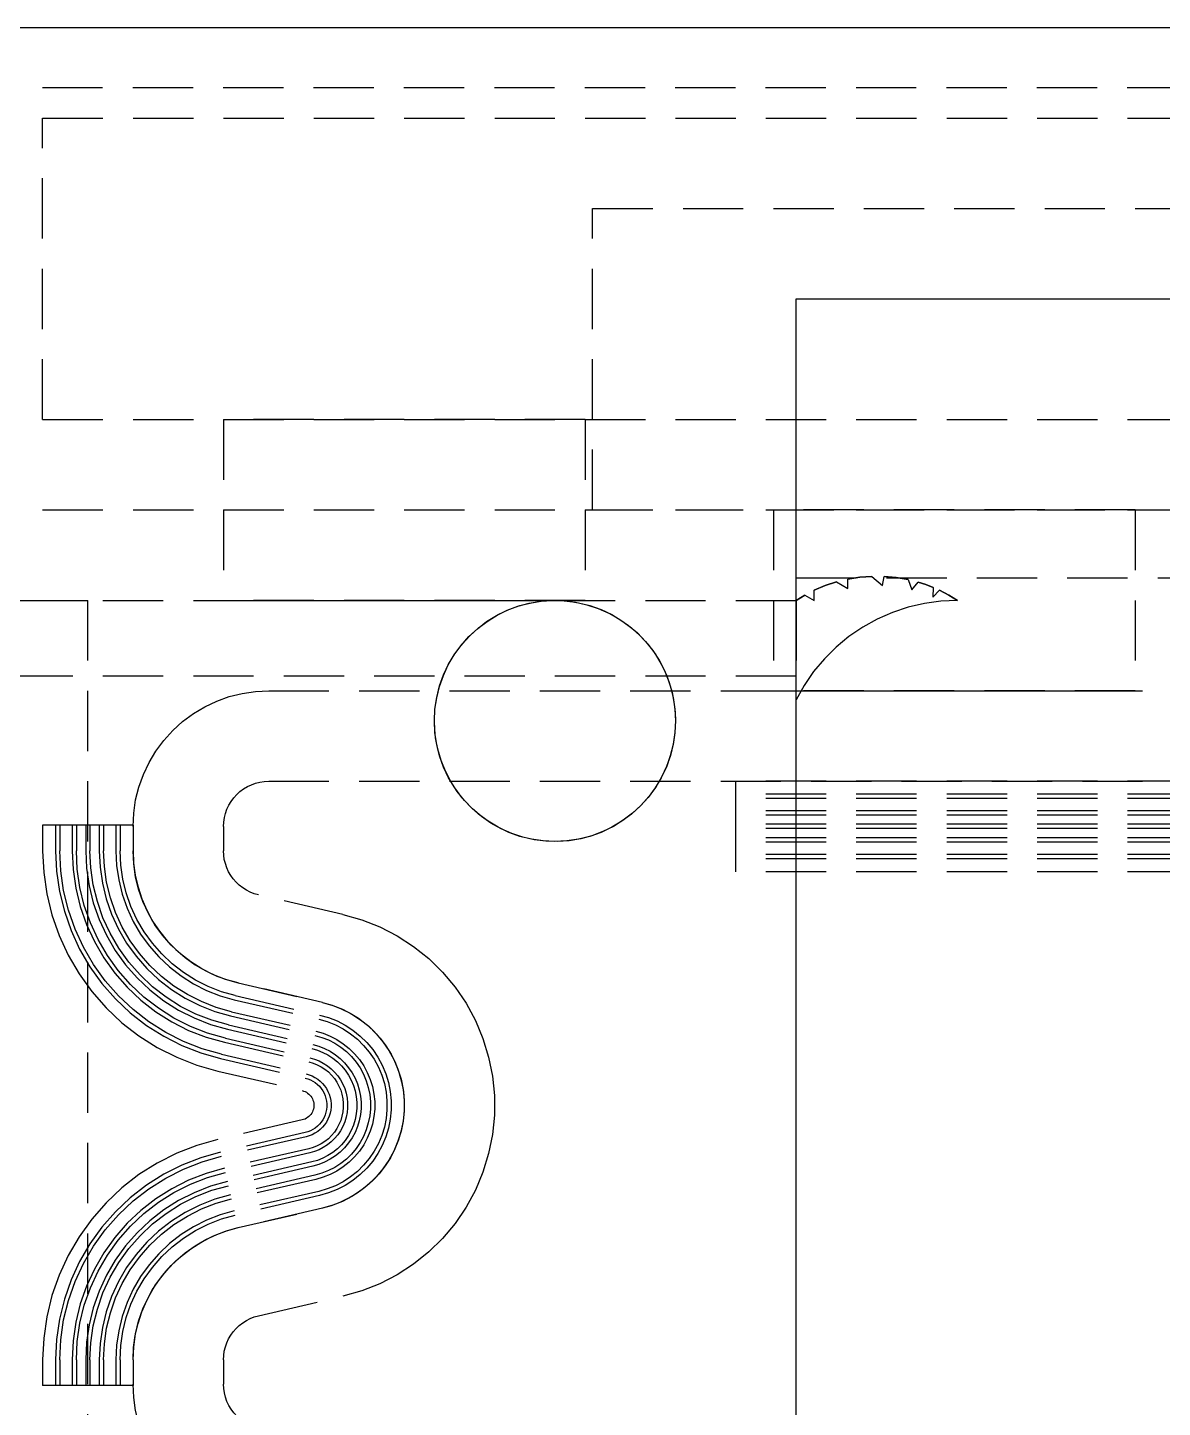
# Model space of a CAD drawing. Header units: metres. Extents: x -200 to 4040, y -1684 to 360.
# Drawn here: x 3586.5 to 3624.16, y -672.27 to -626.5 of the extents above; entities that cross this region are included whole.
import ezdxf

# ---------------------------------------------------------------- set-up
doc = ezdxf.new("R2010")
doc.units = ezdxf.units.M
doc.linetypes.add('DASHED2', pattern=[3, 2, -1])
doc.layers.add('GIZLI', color=8, linetype='DASHED2')
doc.layers.add('GORUNEN', color=7, linetype='Continuous')

msp = doc.modelspace()

# ---------------------------------------------------------------- linework, layer by layer
at = {"layer": 'GIZLI'}
for points in [[(3539.5, -626.5), (3740.5, -626.5)], [(3714.99, -628.5), (3565.01, -628.5)], [(3714.99, -628.5), (3565.01, -628.5)], [(3587, -639.5), (3587, -629.5)], [(3587, -629.5), (3693, -629.5)], [(3587, -639.5), (3587, -629.5)], [(3587, -629.5), (3693, -629.5)], [(3587, -639.5), (3587, -629.5)], [(3587, -629.5), (3693, -629.5)], [(3587, -639.5), (3587, -629.5)], [(3587, -629.5), (3693, -629.5)], [(3587, -639.5), (3587, -629.5)], [(3587, -629.5), (3693, -629.5)], [(3587, -639.5), (3587, -629.5)], [(3587, -629.5), (3693, -629.5)], [(3605.25, -642.5), (3605.25, -632.5)], [(3605.25, -632.5), (3674.75, -632.5)], [(3605.25, -642.5), (3605.25, -632.5)], [(3605.25, -632.5), (3674.75, -632.5)], [(3612, -675.5), (3612, -635.5)], [(3612, -635.5), (3668, -635.5)], [(3587, -639.5), (3693, -639.5)], [(3587, -639.5), (3693, -639.5)], [(3587, -639.5), (3693, -639.5)], [(3587, -639.5), (3693, -639.5)], [(3587, -639.5), (3693, -639.5)], [(3587, -639.5), (3693, -639.5)], [(3605, -639.5), (3593, -639.5)], [(3593, -639.5), (3599, -639.5)], [(3605, -639.5), (3593, -639.5)], [(3593, -639.5), (3599, -639.5)], [(3605, -639.5), (3593, -639.5)], [(3593, -639.5), (3599, -639.5)], [(3593, -639.5), (3593, -645.5)], [(3593, -639.5), (3593, -645.5)], [(3593, -639.5), (3593, -645.5)], [(3599, -639.5), (3605, -639.5)], [(3599, -639.5), (3605, -639.5)], [(3599, -639.5), (3605, -639.5)], [(3605, -639.5), (3605, -645.5)], [(3605, -639.5), (3605, -645.5)], [(3605, -639.5), (3605, -645.5)], [(3575, -642.5), (3705, -642.5)], [(3575, -642.5), (3705, -642.5)], [(3605.25, -642.5), (3674.75, -642.5)], [(3605.25, -642.5), (3674.75, -642.5)], [(3623.25, -642.5), (3611.25, -642.5)], [(3611.25, -642.5), (3617.25, -642.5)], [(3611.25, -642.5), (3611.25, -648.5)], [(3617.25, -642.5), (3623.25, -642.5)], [(3623.25, -642.5), (3623.25, -648.5)], [(3612, -684.75), (3612, -644.75)], [(3612, -684.75), (3612, -644.75)], [(3612, -644.75), (3668, -644.75)], [(3612, -644.75), (3668, -644.75)], [(3613.346, -644.885), (3612.966, -645.01), (3612.597, -645.166)], [(3612.597, -645.166), (3612.966, -645.01), (3613.346, -644.885)], [(3613.346, -644.885), (3612.966, -645.01), (3612.597, -645.166)], [(3612.597, -645.166), (3612.966, -645.01), (3613.346, -644.885)], [(3612.597, -645.166), (3612.966, -645.01), (3613.346, -644.885)], [(3613.346, -644.885), (3612.966, -645.01), (3612.597, -645.166)], [(3613.346, -644.885), (3612.966, -645.01), (3612.597, -645.166)], [(3612.597, -645.166), (3612.966, -645.01), (3613.346, -644.885)], [(3613.346, -644.885), (3612.966, -645.01), (3612.597, -645.166)], [(3613.346, -644.885), (3612.966, -645.01), (3612.597, -645.166)], [(3613.346, -644.885), (3613.72, -645.101)], [(3613.346, -644.885), (3613.72, -645.101)], [(3613.346, -644.885), (3613.72, -645.101)], [(3613.346, -644.885), (3613.72, -645.101)], [(3613.346, -644.885), (3613.72, -645.101)], [(3613.346, -644.885), (3613.72, -645.101)], [(3613.346, -644.885), (3613.72, -645.101)], [(3613.346, -644.885), (3613.72, -645.101)], [(3613.346, -644.885), (3613.72, -645.101)], [(3613.346, -644.885), (3613.72, -645.101)], [(3614.515, -644.703), (3614.116, -644.733), (3613.72, -644.795)], [(3613.72, -644.795), (3614.116, -644.733), (3614.515, -644.703)], [(3614.515, -644.703), (3614.116, -644.733), (3613.72, -644.795)], [(3613.72, -644.795), (3614.116, -644.733), (3614.515, -644.703)], [(3613.72, -644.795), (3614.116, -644.733), (3614.515, -644.703)], [(3614.515, -644.703), (3614.116, -644.733), (3613.72, -644.795)], [(3614.515, -644.703), (3614.116, -644.733), (3613.72, -644.795)], [(3613.72, -644.795), (3614.116, -644.733), (3614.515, -644.703)], [(3614.515, -644.703), (3614.116, -644.733), (3613.72, -644.795)], [(3614.515, -644.703), (3614.116, -644.733), (3613.72, -644.795)], [(3613.72, -645.101), (3613.72, -644.795)], [(3613.72, -645.101), (3613.72, -644.795)], [(3613.72, -645.101), (3613.72, -644.795)], [(3613.72, -645.101), (3613.72, -644.795)], [(3613.72, -645.101), (3613.72, -644.795)], [(3613.72, -645.101), (3613.72, -644.795)], [(3613.72, -645.101), (3613.72, -644.795)], [(3613.72, -645.101), (3613.72, -644.795)], [(3613.72, -645.101), (3613.72, -644.795)], [(3613.72, -645.101), (3613.72, -644.795)], [(3614.515, -644.703), (3614.874, -645.004)], [(3614.515, -644.703), (3614.874, -645.004)], [(3614.515, -644.703), (3614.874, -645.004)], [(3614.515, -644.703), (3614.874, -645.004)], [(3614.515, -644.703), (3614.874, -645.004)], [(3614.515, -644.703), (3614.874, -645.004)], [(3614.515, -644.703), (3614.874, -645.004)], [(3614.515, -644.703), (3614.874, -645.004)], [(3614.515, -644.703), (3614.874, -645.004)], [(3614.515, -644.703), (3614.874, -645.004)], [(3614.874, -645.004), (3614.926, -644.706)], [(3614.874, -645.004), (3614.926, -644.706)], [(3614.874, -645.004), (3614.926, -644.706)], [(3614.874, -645.004), (3614.926, -644.706)], [(3614.874, -645.004), (3614.926, -644.706)], [(3614.874, -645.004), (3614.926, -644.706)], [(3614.874, -645.004), (3614.926, -644.706)], [(3614.874, -645.004), (3614.926, -644.706)], [(3614.874, -645.004), (3614.926, -644.706)], [(3614.874, -645.004), (3614.926, -644.706)], [(3615.719, -644.812), (3615.325, -644.743), (3614.926, -644.706)], [(3614.926, -644.706), (3615.325, -644.743), (3615.719, -644.812)], [(3615.719, -644.812), (3615.325, -644.743), (3614.926, -644.706)], [(3614.926, -644.706), (3615.325, -644.743), (3615.719, -644.812)], [(3614.926, -644.706), (3615.325, -644.743), (3615.719, -644.812)], [(3615.719, -644.812), (3615.325, -644.743), (3614.926, -644.706)], [(3615.719, -644.812), (3615.325, -644.743), (3614.926, -644.706)], [(3614.926, -644.706), (3615.325, -644.743), (3615.719, -644.812)], [(3615.719, -644.812), (3615.325, -644.743), (3614.926, -644.706)], [(3615.719, -644.812), (3615.325, -644.743), (3614.926, -644.706)], [(3615.719, -644.812), (3615.842, -645.15)], [(3615.719, -644.812), (3615.842, -645.15)], [(3615.719, -644.812), (3615.842, -645.15)], [(3615.719, -644.812), (3615.842, -645.15)], [(3615.719, -644.812), (3615.842, -645.15)], [(3615.719, -644.812), (3615.842, -645.15)], [(3615.719, -644.812), (3615.842, -645.15)], [(3615.719, -644.812), (3615.842, -645.15)], [(3615.719, -644.812), (3615.842, -645.15)], [(3615.719, -644.812), (3615.842, -645.15)], [(3615.842, -645.15), (3616.054, -644.898)], [(3615.842, -645.15), (3616.054, -644.898)], [(3615.842, -645.15), (3616.054, -644.898)], [(3615.842, -645.15), (3616.054, -644.898)], [(3615.842, -645.15), (3616.054, -644.898)], [(3615.842, -645.15), (3616.054, -644.898)], [(3615.842, -645.15), (3616.054, -644.898)], [(3615.842, -645.15), (3616.054, -644.898)], [(3615.842, -645.15), (3616.054, -644.898)], [(3615.842, -645.15), (3616.054, -644.898)], [(3616.554, -645.074), (3616.306, -644.979), (3616.054, -644.898)], [(3616.054, -644.898), (3616.306, -644.979), (3616.554, -645.074)], [(3616.554, -645.074), (3616.306, -644.979), (3616.054, -644.898)], [(3616.054, -644.898), (3616.306, -644.979), (3616.554, -645.074)], [(3616.054, -644.898), (3616.306, -644.979), (3616.554, -645.074)], [(3616.554, -645.074), (3616.306, -644.979), (3616.054, -644.898)], [(3616.554, -645.074), (3616.306, -644.979), (3616.054, -644.898)], [(3616.054, -644.898), (3616.306, -644.979), (3616.554, -645.074)], [(3616.554, -645.074), (3616.306, -644.979), (3616.054, -644.898)], [(3616.554, -645.074), (3616.306, -644.979), (3616.054, -644.898)], [(3612.291, -645.323), (3612, -645.5)], [(3612, -645.5), (3612.291, -645.323)], [(3612.291, -645.323), (3612, -645.5)], [(3612, -645.5), (3612.291, -645.323)], [(3612, -645.5), (3612.291, -645.323)], [(3612.291, -645.323), (3612, -645.5)], [(3612.291, -645.323), (3612, -645.5)], [(3612, -645.5), (3612.291, -645.323)], [(3612.291, -645.323), (3612, -645.5)], [(3612.291, -645.323), (3612, -645.5)], [(3612.291, -645.323), (3612.597, -645.5)], [(3612.291, -645.323), (3612.597, -645.5)], [(3612.291, -645.323), (3612.597, -645.5)], [(3612.291, -645.323), (3612.597, -645.5)], [(3612.291, -645.323), (3612.597, -645.5)], [(3612.291, -645.323), (3612.597, -645.5)], [(3612.291, -645.323), (3612.597, -645.5)], [(3612.291, -645.323), (3612.597, -645.5)], [(3612.291, -645.323), (3612.597, -645.5)], [(3612.291, -645.323), (3612.597, -645.5)], [(3612.597, -645.5), (3612.597, -645.166)], [(3612.597, -645.5), (3612.597, -645.166)], [(3612.597, -645.5), (3612.597, -645.166)], [(3612.597, -645.5), (3612.597, -645.166)], [(3612.597, -645.5), (3612.597, -645.166)], [(3612.597, -645.5), (3612.597, -645.166)], [(3612.597, -645.5), (3612.597, -645.166)], [(3612.597, -645.5), (3612.597, -645.166)], [(3612.597, -645.5), (3612.597, -645.166)], [(3612.597, -645.5), (3612.597, -645.166)], [(3616.554, -645.074), (3616.537, -645.393)], [(3616.554, -645.074), (3616.537, -645.393)], [(3616.554, -645.074), (3616.537, -645.393)], [(3616.554, -645.074), (3616.537, -645.393)], [(3616.554, -645.074), (3616.537, -645.393)], [(3616.554, -645.074), (3616.537, -645.393)], [(3616.554, -645.074), (3616.537, -645.393)], [(3616.554, -645.074), (3616.537, -645.393)], [(3616.554, -645.074), (3616.537, -645.393)], [(3616.554, -645.074), (3616.537, -645.393)], [(3616.537, -645.393), (3616.763, -645.167)], [(3616.537, -645.393), (3616.763, -645.167)], [(3616.537, -645.393), (3616.763, -645.167)], [(3616.537, -645.393), (3616.763, -645.167)], [(3616.537, -645.393), (3616.763, -645.167)], [(3616.537, -645.393), (3616.763, -645.167)], [(3616.537, -645.393), (3616.763, -645.167)], [(3616.537, -645.393), (3616.763, -645.167)], [(3616.537, -645.393), (3616.763, -645.167)], [(3616.537, -645.393), (3616.763, -645.167)], [(3617.358, -645.5), (3617.066, -645.323), (3616.763, -645.167)], [(3616.763, -645.167), (3617.066, -645.323), (3617.358, -645.5)], [(3617.358, -645.5), (3617.066, -645.323), (3616.763, -645.167)], [(3616.763, -645.167), (3617.066, -645.323), (3617.358, -645.5)], [(3616.763, -645.167), (3617.066, -645.323), (3617.358, -645.5)], [(3617.358, -645.5), (3617.066, -645.323), (3616.763, -645.167)], [(3617.358, -645.5), (3617.066, -645.323), (3616.763, -645.167)], [(3616.763, -645.167), (3617.066, -645.323), (3617.358, -645.5)], [(3617.358, -645.5), (3617.066, -645.323), (3616.763, -645.167)], [(3617.358, -645.5), (3617.066, -645.323), (3616.763, -645.167)], [(3560, -645.5), (3588.5, -645.5)], [(3560, -645.5), (3588.5, -645.5)], [(3586, -645.5), (3612, -645.5)], [(3586, -645.5), (3612, -645.5)], [(3588.5, -677.5), (3588.5, -645.5)], [(3588.5, -677.5), (3588.5, -645.5)], [(3605, -645.5), (3593, -645.5)], [(3593, -645.5), (3599, -645.5)], [(3605, -645.5), (3593, -645.5)], [(3593, -645.5), (3599, -645.5)], [(3605, -645.5), (3593, -645.5)], [(3593, -645.5), (3599, -645.5)], [(3599, -645.5), (3605, -645.5)], [(3599, -645.5), (3605, -645.5)], [(3599, -645.5), (3605, -645.5)], [(3600, -649.5), (3600.019, -649.108), (3600.077, -648.72), (3600.172, -648.339), (3600.304, -647.969), (3600.472, -647.614), (3600.674, -647.278), (3600.908, -646.962), (3601.172, -646.672), (3601.462, -646.408), (3601.778, -646.174), (3602.114, -645.972), (3602.469, -645.804), (3602.839, -645.672), (3603.22, -645.577), (3603.608, -645.519), (3604, -645.5), (3604.392, -645.519), (3604.78, -645.577), (3605.161, -645.672), (3605.531, -645.804), (3605.886, -645.972), (3606.222, -646.174), (3606.538, -646.408), (3606.828, -646.672), (3607.092, -646.962), (3607.326, -647.278), (3607.528, -647.614), (3607.696, -647.969), (3607.828, -648.339), (3607.923, -648.72), (3607.981, -649.108), (3608, -649.5)], [(3600, -649.5), (3600.019, -649.113), (3600.075, -648.73), (3600.168, -648.354), (3600.296, -647.989), (3600.46, -647.638), (3600.656, -647.305), (3600.884, -646.992), (3601.141, -646.702), (3601.425, -646.439), (3601.733, -646.204), (3602.062, -646.001), (3602.41, -645.83), (3602.772, -645.693), (3603.146, -645.592), (3603.527, -645.528), (3603.914, -645.501), (3604.301, -645.511), (3604.685, -645.559), (3605.063, -645.644), (3605.43, -645.765), (3605.785, -645.92), (3606.123, -646.11), (3606.44, -646.331), (3606.735, -646.581), (3607.005, -646.86), (3607.246, -647.162), (3607.457, -647.487), (3607.635, -647.831), (3607.779, -648.19), (3607.888, -648.561), (3607.961, -648.942), (3607.99, -649.22), (3608, -649.5)], [(3612, -648), (3612, -645.5)], [(3612, -645.5), (3612, -648)], [(3617.358, -645.5), (3616.807, -645.525), (3616.26, -645.601), (3615.723, -645.727), (3615.2, -645.902), (3614.694, -646.124), (3614.212, -646.391), (3613.756, -646.702), (3613.33, -647.053), (3612.939, -647.442), (3612.584, -647.865), (3612.271, -648.319), (3612, -648.8)], [(3617.358, -645.5), (3616.807, -645.525), (3616.26, -645.601), (3615.723, -645.727), (3615.2, -645.902), (3614.694, -646.124), (3614.212, -646.391), (3613.756, -646.702), (3613.33, -647.053), (3612.939, -647.442), (3612.584, -647.865), (3612.271, -648.319), (3612, -648.8)], [(3612, -648.8), (3612, -645.5)], [(3612, -648.8), (3612, -645.5)], [(3612, -648.8), (3612, -645.5)], [(3612, -648.8), (3612, -645.5)], [(3617.358, -645.5), (3616.807, -645.525), (3616.26, -645.601), (3615.723, -645.727), (3615.2, -645.902), (3614.694, -646.124), (3614.212, -646.391), (3613.756, -646.702), (3613.33, -647.053), (3612.939, -647.442), (3612.584, -647.865), (3612.271, -648.319), (3612, -648.8)], [(3617.358, -645.5), (3616.807, -645.525), (3616.26, -645.601), (3615.723, -645.727), (3615.2, -645.902), (3614.694, -646.124), (3614.212, -646.391), (3613.756, -646.702), (3613.33, -647.053), (3612.939, -647.442), (3612.584, -647.865), (3612.271, -648.319), (3612, -648.8)], [(3617.358, -645.5), (3616.807, -645.525), (3616.26, -645.601), (3615.723, -645.727), (3615.2, -645.902), (3614.694, -646.124), (3614.212, -646.391), (3613.756, -646.702), (3613.33, -647.053), (3612.939, -647.442), (3612.584, -647.865), (3612.271, -648.319), (3612, -648.8)], [(3617.358, -645.5), (3616.807, -645.525), (3616.26, -645.601), (3615.723, -645.727), (3615.2, -645.902), (3614.694, -646.124), (3614.212, -646.391), (3613.756, -646.702), (3613.33, -647.053), (3612.939, -647.442), (3612.584, -647.865), (3612.271, -648.319), (3612, -648.8)], [(3612, -648.8), (3612, -645.5)], [(3612, -648.8), (3612, -645.5)], [(3617.358, -645.5), (3616.807, -645.525), (3616.26, -645.601), (3615.723, -645.727), (3615.2, -645.902), (3614.694, -646.124), (3614.212, -646.391), (3613.756, -646.702), (3613.33, -647.053), (3612.939, -647.442), (3612.584, -647.865), (3612.271, -648.319), (3612, -648.8)], [(3617.358, -645.5), (3616.807, -645.525), (3616.26, -645.601), (3615.723, -645.727), (3615.2, -645.902), (3614.694, -646.124), (3614.212, -646.391), (3613.756, -646.702), (3613.33, -647.053), (3612.939, -647.442), (3612.584, -647.865), (3612.271, -648.319), (3612, -648.8)], [(3612, -648.8), (3612, -645.5)], [(3612, -648.8), (3612, -645.5)], [(3617.358, -645.5), (3616.807, -645.525), (3616.26, -645.601), (3615.723, -645.727), (3615.2, -645.902), (3614.694, -646.124), (3614.212, -646.391), (3613.756, -646.702), (3613.33, -647.053), (3612.939, -647.442), (3612.584, -647.865), (3612.271, -648.319), (3612, -648.8)], [(3617.358, -645.5), (3616.807, -645.525), (3616.26, -645.601), (3615.723, -645.727), (3615.2, -645.902), (3614.694, -646.124), (3614.212, -646.391), (3613.756, -646.702), (3613.33, -647.053), (3612.939, -647.442), (3612.584, -647.865), (3612.271, -648.319), (3612, -648.8)], [(3612, -648.8), (3612, -645.5)], [(3612, -648.8), (3612, -645.5)], [(3586, -648), (3612, -648)], [(3586, -648), (3612, -648)], [(3590, -653), (3590.022, -652.559), (3590.086, -652.122), (3590.194, -651.694), (3590.343, -651.278), (3590.531, -650.879), (3590.758, -650.5), (3591.021, -650.145), (3591.318, -649.818), (3591.645, -649.521), (3592, -649.258), (3592.379, -649.031), (3592.778, -648.843), (3593.194, -648.694), (3593.622, -648.586), (3594.059, -648.522), (3594.5, -648.5)], [(3590, -653), (3590.022, -652.559), (3590.086, -652.122), (3590.194, -651.694), (3590.343, -651.278), (3590.531, -650.879), (3590.758, -650.5), (3591.021, -650.145), (3591.318, -649.818), (3591.645, -649.521), (3592, -649.258), (3592.379, -649.031), (3592.778, -648.843), (3593.194, -648.694), (3593.622, -648.586), (3594.059, -648.522), (3594.5, -648.5)], [(3594.5, -648.5), (3636.6, -648.5)], [(3594.5, -648.5), (3636.6, -648.5)], [(3623.25, -648.5), (3611.25, -648.5)], [(3611.25, -648.5), (3617.25, -648.5)], [(3617.25, -648.5), (3623.25, -648.5)], [(3608, -649.5), (3607.981, -649.892), (3607.923, -650.28), (3607.828, -650.661), (3607.696, -651.031), (3607.528, -651.386), (3607.326, -651.722), (3607.092, -652.038), (3606.828, -652.328), (3606.538, -652.592), (3606.222, -652.826), (3605.886, -653.028), (3605.531, -653.196), (3605.161, -653.328), (3604.78, -653.423), (3604.392, -653.481), (3604, -653.5), (3603.608, -653.481), (3603.22, -653.423), (3602.839, -653.328), (3602.469, -653.196), (3602.114, -653.028), (3601.778, -652.826), (3601.462, -652.592), (3601.172, -652.328), (3600.908, -652.038), (3600.674, -651.722), (3600.472, -651.386), (3600.304, -651.031), (3600.172, -650.661), (3600.077, -650.28), (3600.019, -649.892), (3600, -649.5)], [(3608, -649.5), (3607.981, -649.887), (3607.925, -650.27), (3607.832, -650.646), (3607.704, -651.011), (3607.54, -651.362), (3607.344, -651.695), (3607.116, -652.008), (3606.859, -652.298), (3606.575, -652.561), (3606.267, -652.796), (3605.938, -652.999), (3605.59, -653.17), (3605.228, -653.307), (3604.854, -653.408), (3604.473, -653.472), (3604.086, -653.499), (3603.699, -653.489), (3603.315, -653.441), (3602.937, -653.356), (3602.57, -653.235), (3602.215, -653.08), (3601.877, -652.89), (3601.56, -652.669), (3601.265, -652.419), (3600.995, -652.14), (3600.754, -651.838), (3600.543, -651.513), (3600.365, -651.169), (3600.221, -650.81), (3600.112, -650.439), (3600.039, -650.058), (3600.01, -649.78), (3600, -649.5)], [(3593, -653), (3593.007, -652.853), (3593.029, -652.707), (3593.065, -652.565), (3593.114, -652.426), (3593.177, -652.293), (3593.253, -652.167), (3593.34, -652.048), (3593.439, -651.939), (3593.548, -651.84), (3593.667, -651.753), (3593.793, -651.677), (3593.926, -651.614), (3594.065, -651.565), (3594.207, -651.529), (3594.353, -651.507), (3594.5, -651.5)], [(3593, -653), (3593.007, -652.853), (3593.029, -652.707), (3593.065, -652.565), (3593.114, -652.426), (3593.177, -652.293), (3593.253, -652.167), (3593.34, -652.048), (3593.439, -651.939), (3593.548, -651.84), (3593.667, -651.753), (3593.793, -651.677), (3593.926, -651.614), (3594.065, -651.565), (3594.207, -651.529), (3594.353, -651.507), (3594.5, -651.5)], [(3594.5, -651.5), (3636.6, -651.5)], [(3594.5, -651.5), (3636.6, -651.5)], [(3670, -651.5), (3610, -651.5)], [(3610, -654.5), (3610, -651.5)], [(3670, -651.5), (3610, -651.5)], [(3610, -651.928), (3610, -651.5)], [(3670, -651.928), (3610, -651.928)], [(3670, -651.928), (3610, -651.928)], [(3610, -652.07), (3610, -651.928)], [(3670, -652.07), (3610, -652.07)], [(3610, -652.479), (3610, -652.07)], [(3670, -652.479), (3610, -652.479)], [(3670, -652.479), (3610, -652.479)], [(3610, -652.62), (3610, -652.479)], [(3670, -652.62), (3610, -652.62)], [(3610, -652.929), (3610, -652.62)], [(3587, -652.957), (3587, -653.807)], [(3587.428, -652.957), (3587, -652.957)], [(3590, -652.957), (3587, -652.957)], [(3587.428, -652.957), (3587.428, -653.807)], [(3587.57, -652.957), (3587.428, -652.957)], [(3587.57, -652.957), (3587.57, -653.807)], [(3587.57, -652.957), (3587.57, -653.807)], [(3587.979, -652.957), (3587.57, -652.957)], [(3587.979, -652.957), (3587.979, -653.807)], [(3588.12, -652.957), (3587.979, -652.957)], [(3588.12, -652.957), (3588.12, -653.807)], [(3588.12, -652.957), (3588.12, -653.807)], [(3588.429, -652.957), (3588.12, -652.957)], [(3588.429, -652.957), (3588.429, -653.807)], [(3588.571, -652.957), (3588.429, -652.957)], [(3588.571, -652.957), (3588.571, -653.807)], [(3588.571, -652.957), (3588.571, -653.807)], [(3588.88, -652.957), (3588.571, -652.957)], [(3588.88, -652.957), (3588.88, -653.807)], [(3589.021, -652.957), (3588.88, -652.957)], [(3589.021, -652.957), (3589.021, -653.807)], [(3589.021, -652.957), (3589.021, -653.807)], [(3589.43, -652.957), (3589.021, -652.957)], [(3589.43, -652.957), (3589.43, -653.807)], [(3589.572, -652.957), (3589.43, -652.957)], [(3589.572, -652.957), (3589.572, -653.807)], [(3589.572, -652.957), (3589.572, -653.807)], [(3590, -652.957), (3589.572, -652.957)], [(3590, -652.957), (3590, -653.807)], [(3590, -652.957), (3590, -653.807)], [(3590, -653), (3590, -653.807)], [(3590, -653), (3590, -653.807)], [(3593, -653), (3593, -653.807)], [(3593, -653), (3593, -653.807)], [(3670, -652.929), (3610, -652.929)], [(3670, -652.929), (3610, -652.929)], [(3610, -653.071), (3610, -652.929)], [(3670, -653.071), (3610, -653.071)], [(3610, -653.38), (3610, -653.071)], [(3670, -653.38), (3610, -653.38)], [(3670, -653.38), (3610, -653.38)], [(3610, -653.521), (3610, -653.38)], [(3670, -653.521), (3610, -653.521)], [(3610, -653.93), (3610, -653.521)], [(3587, -653.807), (3587.035, -654.526), (3587.138, -655.238), (3587.309, -655.937), (3587.546, -656.616), (3587.847, -657.27), (3588.209, -657.891), (3588.629, -658.475), (3589.104, -659.016), (3589.628, -659.509), (3590.196, -659.95), (3590.805, -660.334), (3591.447, -660.658), (3592.117, -660.919), (3592.81, -661.114)], [(3587.428, -653.807), (3587.461, -654.485), (3587.558, -655.156), (3587.72, -655.815), (3587.943, -656.456), (3588.227, -657.072), (3588.569, -657.658), (3588.965, -658.208), (3589.412, -658.718), (3589.906, -659.183), (3590.442, -659.599), (3591.016, -659.961), (3591.621, -660.266), (3592.253, -660.513), (3592.906, -660.697)], [(3592.938, -660.559), (3592.298, -660.379), (3591.679, -660.137), (3591.085, -659.838), (3590.523, -659.483), (3589.998, -659.076), (3589.514, -658.62), (3589.076, -658.12), (3588.687, -657.581), (3588.352, -657.006), (3588.074, -656.403), (3587.855, -655.775), (3587.697, -655.129), (3587.602, -654.471), (3587.57, -653.807)], [(3592.938, -660.559), (3592.298, -660.379), (3591.679, -660.137), (3591.085, -659.838), (3590.523, -659.483), (3589.998, -659.076), (3589.514, -658.62), (3589.076, -658.12), (3588.687, -657.581), (3588.352, -657.006), (3588.074, -656.403), (3587.855, -655.775), (3587.697, -655.129), (3587.602, -654.471), (3587.57, -653.807)], [(3587.979, -653.807), (3588.009, -654.432), (3588.098, -655.051), (3588.247, -655.659), (3588.453, -656.25), (3588.715, -656.818), (3589.03, -657.358), (3589.395, -657.866), (3589.808, -658.336), (3590.263, -658.765), (3590.758, -659.148), (3591.287, -659.482), (3591.845, -659.764), (3592.428, -659.991), (3593.03, -660.161)], [(3593.062, -660.023), (3592.473, -659.857), (3591.903, -659.635), (3591.356, -659.359), (3590.839, -659.032), (3590.355, -658.658), (3589.91, -658.238), (3589.506, -657.778), (3589.149, -657.281), (3588.84, -656.752), (3588.584, -656.197), (3588.383, -655.619), (3588.237, -655.024), (3588.149, -654.419), (3588.12, -653.807)], [(3593.062, -660.023), (3592.473, -659.857), (3591.903, -659.635), (3591.356, -659.359), (3590.839, -659.032), (3590.355, -658.658), (3589.91, -658.238), (3589.506, -657.778), (3589.149, -657.281), (3588.84, -656.752), (3588.584, -656.197), (3588.383, -655.619), (3588.237, -655.024), (3588.149, -654.419), (3588.12, -653.807)], [(3588.429, -653.807), (3588.457, -654.389), (3588.541, -654.965), (3588.679, -655.531), (3588.871, -656.081), (3589.115, -656.61), (3589.408, -657.113), (3589.748, -657.585), (3590.132, -658.023), (3590.556, -658.423), (3591.016, -658.779), (3591.509, -659.09), (3592.029, -659.352), (3592.571, -659.564), (3593.132, -659.722)], [(3593.164, -659.584), (3592.616, -659.43), (3592.086, -659.223), (3591.579, -658.967), (3591.098, -658.663), (3590.648, -658.315), (3590.234, -657.925), (3589.859, -657.497), (3589.527, -657.036), (3589.24, -656.544), (3589.002, -656.028), (3588.815, -655.491), (3588.68, -654.938), (3588.598, -654.376), (3588.571, -653.807)], [(3593.164, -659.584), (3592.616, -659.43), (3592.086, -659.223), (3591.579, -658.967), (3591.098, -658.663), (3590.648, -658.315), (3590.234, -657.925), (3589.859, -657.497), (3589.527, -657.036), (3589.24, -656.544), (3589.002, -656.028), (3588.815, -655.491), (3588.68, -654.938), (3588.598, -654.376), (3588.571, -653.807)], [(3588.88, -653.807), (3588.906, -654.346), (3588.983, -654.879), (3589.111, -655.403), (3589.289, -655.912), (3589.515, -656.402), (3589.786, -656.867), (3590.101, -657.305), (3590.456, -657.71), (3590.849, -658.08), (3591.275, -658.41), (3591.731, -658.698), (3592.212, -658.941), (3592.715, -659.136), (3593.233, -659.283)], [(3593.265, -659.145), (3592.76, -659.002), (3592.27, -658.812), (3591.801, -658.575), (3591.356, -658.294), (3590.941, -657.972), (3590.558, -657.612), (3590.212, -657.217), (3589.905, -656.79), (3589.64, -656.336), (3589.42, -655.859), (3589.247, -655.363), (3589.122, -654.852), (3589.047, -654.332), (3589.021, -653.807)], [(3593.265, -659.145), (3592.76, -659.002), (3592.27, -658.812), (3591.801, -658.575), (3591.356, -658.294), (3590.941, -657.972), (3590.558, -657.612), (3590.212, -657.217), (3589.905, -656.79), (3589.64, -656.336), (3589.42, -655.859), (3589.247, -655.363), (3589.122, -654.852), (3589.047, -654.332), (3589.021, -653.807)], [(3589.43, -653.807), (3589.453, -654.293), (3589.523, -654.774), (3589.639, -655.247), (3589.799, -655.706), (3590.003, -656.148), (3590.248, -656.568), (3590.532, -656.963), (3590.852, -657.328), (3591.206, -657.662), (3591.591, -657.96), (3592.002, -658.219), (3592.436, -658.438), (3592.889, -658.615), (3593.357, -658.747)], [(3593.389, -658.609), (3592.934, -658.481), (3592.494, -658.309), (3592.072, -658.096), (3591.672, -657.844), (3591.298, -657.554), (3590.954, -657.23), (3590.642, -656.875), (3590.366, -656.491), (3590.128, -656.082), (3589.93, -655.653), (3589.774, -655.207), (3589.662, -654.748), (3589.594, -654.28), (3589.572, -653.807)], [(3593.389, -658.609), (3592.934, -658.481), (3592.494, -658.309), (3592.072, -658.096), (3591.672, -657.844), (3591.298, -657.554), (3590.954, -657.23), (3590.642, -656.875), (3590.366, -656.491), (3590.128, -656.082), (3589.93, -655.653), (3589.774, -655.207), (3589.662, -654.748), (3589.594, -654.28), (3589.572, -653.807)], [(3590, -653.807), (3590.018, -654.215), (3590.074, -654.619), (3590.165, -655.017), (3590.293, -655.404), (3590.455, -655.779), (3590.65, -656.137), (3590.877, -656.476), (3591.133, -656.793), (3591.417, -657.086), (3591.727, -657.351), (3592.059, -657.588), (3592.412, -657.794), (3592.781, -657.966), (3593.129, -658.093), (3593.486, -658.192)], [(3593.486, -658.192), (3593.07, -658.074), (3592.668, -657.918), (3592.283, -657.723), (3591.918, -657.493), (3591.577, -657.228), (3591.262, -656.933), (3590.978, -656.608), (3590.726, -656.258), (3590.508, -655.885), (3590.327, -655.493), (3590.185, -655.085), (3590.083, -654.666), (3590.021, -654.239), (3590, -653.807)], [(3593.486, -658.192), (3593.07, -658.074), (3592.668, -657.918), (3592.283, -657.723), (3591.918, -657.493), (3591.577, -657.228), (3591.262, -656.933), (3590.978, -656.608), (3590.726, -656.258), (3590.508, -655.885), (3590.327, -655.493), (3590.185, -655.085), (3590.083, -654.666), (3590.021, -654.239), (3590, -653.807)], [(3593.486, -658.192), (3593.07, -658.074), (3592.668, -657.918), (3592.283, -657.723), (3591.918, -657.493), (3591.577, -657.228), (3591.262, -656.933), (3590.978, -656.608), (3590.726, -656.258), (3590.508, -655.885), (3590.327, -655.493), (3590.185, -655.085), (3590.083, -654.666), (3590.021, -654.239), (3590, -653.807)], [(3594.162, -655.269), (3594.023, -655.23), (3593.889, -655.177), (3593.761, -655.113), (3593.639, -655.036), (3593.526, -654.948), (3593.421, -654.849), (3593.326, -654.741), (3593.242, -654.624), (3593.169, -654.5), (3593.109, -654.369), (3593.062, -654.233), (3593.028, -654.094), (3593.007, -653.951), (3593, -653.807)], [(3594.162, -655.269), (3594.023, -655.23), (3593.889, -655.177), (3593.761, -655.113), (3593.639, -655.036), (3593.526, -654.948), (3593.421, -654.849), (3593.326, -654.741), (3593.242, -654.624), (3593.169, -654.5), (3593.109, -654.369), (3593.062, -654.233), (3593.028, -654.094), (3593.007, -653.951), (3593, -653.807)], [(3670, -653.93), (3610, -653.93)], [(3670, -653.93), (3610, -653.93)], [(3610, -654.072), (3610, -653.93)], [(3670, -654.072), (3610, -654.072)], [(3610, -654.5), (3610, -654.072)], [(3670, -654.5), (3610, -654.5)], [(3596.965, -655.917), (3594.162, -655.269)], [(3596.965, -655.917), (3594.162, -655.269)], [(3596.965, -655.917), (3597.587, -656.094), (3598.188, -656.332), (3598.763, -656.628), (3599.305, -656.98), (3599.81, -657.384), (3600.272, -657.837), (3600.687, -658.333), (3601.05, -658.867), (3601.359, -659.435), (3601.61, -660.032), (3601.8, -660.649), (3601.928, -661.283), (3601.992, -661.927), (3601.992, -662.573), (3601.928, -663.217), (3601.8, -663.851), (3601.61, -664.468), (3601.359, -665.065), (3601.05, -665.633), (3600.687, -666.167), (3600.272, -666.663), (3599.81, -667.116), (3599.305, -667.52), (3598.763, -667.872), (3598.188, -668.168), (3597.587, -668.406), (3596.965, -668.583)], [(3596.965, -655.917), (3597.587, -656.094), (3598.188, -656.332), (3598.763, -656.628), (3599.305, -656.98), (3599.81, -657.384), (3600.272, -657.837), (3600.687, -658.333), (3601.05, -658.867), (3601.359, -659.435), (3601.61, -660.032), (3601.8, -660.649), (3601.928, -661.283), (3601.992, -661.927), (3601.992, -662.573), (3601.928, -663.217), (3601.8, -663.851), (3601.61, -664.468), (3601.359, -665.065), (3601.05, -665.633), (3600.687, -666.167), (3600.272, -666.663), (3599.81, -667.116), (3599.305, -667.52), (3598.763, -667.872), (3598.188, -668.168), (3597.587, -668.406), (3596.965, -668.583)], [(3593.389, -658.609), (3596.192, -659.258)], [(3593.389, -658.609), (3596.192, -659.258)], [(3596.289, -658.84), (3593.486, -658.192)], [(3593.486, -658.192), (3596.289, -658.84)], [(3593.486, -658.192), (3596.289, -658.84)], [(3593.486, -658.192), (3596.289, -658.84)], [(3593.357, -658.747), (3596.16, -659.395)], [(3596.289, -658.84), (3596.603, -658.928), (3596.907, -659.045), (3597.199, -659.19), (3597.476, -659.361), (3597.736, -659.558), (3597.977, -659.778), (3598.196, -660.019), (3598.392, -660.279), (3598.563, -660.557), (3598.707, -660.849), (3598.824, -661.153), (3598.911, -661.467), (3598.969, -661.788), (3598.997, -662.113), (3598.995, -662.439), (3598.962, -662.763), (3598.899, -663.083), (3598.807, -663.395), (3598.686, -663.698), (3598.538, -663.988), (3598.363, -664.263), (3598.163, -664.521), (3597.94, -664.759), (3597.696, -664.975), (3597.433, -665.167), (3597.154, -665.335), (3596.86, -665.475), (3596.578, -665.58), (3596.289, -665.66)], [(3596.289, -658.84), (3596.624, -658.935), (3596.947, -659.063), (3597.257, -659.223), (3597.549, -659.412), (3597.821, -659.63), (3598.07, -659.874), (3598.293, -660.141), (3598.489, -660.429), (3598.655, -660.734), (3598.79, -661.055), (3598.892, -661.388), (3598.961, -661.729), (3598.996, -662.076), (3598.996, -662.424), (3598.961, -662.771), (3598.892, -663.112), (3598.79, -663.445), (3598.655, -663.766), (3598.489, -664.071), (3598.293, -664.359), (3598.07, -664.626), (3597.821, -664.87), (3597.549, -665.088), (3597.257, -665.277), (3596.947, -665.437), (3596.624, -665.565), (3596.289, -665.66)], [(3596.289, -658.84), (3596.624, -658.935), (3596.947, -659.063), (3597.257, -659.223), (3597.549, -659.412), (3597.821, -659.63), (3598.07, -659.874), (3598.293, -660.141), (3598.489, -660.429), (3598.655, -660.734), (3598.79, -661.055), (3598.892, -661.388), (3598.961, -661.729), (3598.996, -662.076), (3598.996, -662.424), (3598.961, -662.771), (3598.892, -663.112), (3598.79, -663.445), (3598.655, -663.766), (3598.489, -664.071), (3598.293, -664.359), (3598.07, -664.626), (3597.821, -664.87), (3597.549, -665.088), (3597.257, -665.277), (3596.947, -665.437), (3596.624, -665.565), (3596.289, -665.66)], [(3596.289, -658.84), (3596.624, -658.935), (3596.947, -659.063), (3597.257, -659.223), (3597.549, -659.412), (3597.821, -659.63), (3598.07, -659.874), (3598.293, -660.141), (3598.489, -660.429), (3598.655, -660.734), (3598.79, -661.055), (3598.892, -661.388), (3598.961, -661.729), (3598.996, -662.076), (3598.996, -662.424), (3598.961, -662.771), (3598.892, -663.112), (3598.79, -663.445), (3598.655, -663.766), (3598.489, -664.071), (3598.293, -664.359), (3598.07, -664.626), (3597.821, -664.87), (3597.549, -665.088), (3597.257, -665.277), (3596.947, -665.437), (3596.624, -665.565), (3596.289, -665.66)], [(3593.233, -659.283), (3596.036, -659.931)], [(3593.265, -659.145), (3596.068, -659.794)], [(3593.265, -659.145), (3596.068, -659.794)], [(3596.16, -659.395), (3596.441, -659.475), (3596.712, -659.582), (3596.971, -659.716), (3597.215, -659.874), (3597.443, -660.057), (3597.651, -660.261), (3597.838, -660.484), (3598.002, -660.725), (3598.141, -660.981), (3598.254, -661.25), (3598.34, -661.529), (3598.398, -661.814), (3598.426, -662.104), (3598.426, -662.396), (3598.398, -662.686), (3598.34, -662.971), (3598.254, -663.25), (3598.141, -663.519), (3598.002, -663.775), (3597.838, -664.016), (3597.651, -664.239), (3597.443, -664.443), (3597.215, -664.626), (3596.971, -664.784), (3596.712, -664.918), (3596.441, -665.025), (3596.16, -665.105)], [(3596.192, -659.258), (3596.486, -659.341), (3596.77, -659.453), (3597.042, -659.593), (3597.298, -659.76), (3597.537, -659.951), (3597.755, -660.165), (3597.951, -660.399), (3598.123, -660.652), (3598.269, -660.92), (3598.387, -661.202), (3598.477, -661.494), (3598.537, -661.793), (3598.568, -662.097), (3598.568, -662.403), (3598.537, -662.707), (3598.477, -663.006), (3598.387, -663.298), (3598.269, -663.58), (3598.123, -663.848), (3597.951, -664.101), (3597.755, -664.335), (3597.537, -664.549), (3597.298, -664.74), (3597.042, -664.907), (3596.77, -665.047), (3596.486, -665.159), (3596.192, -665.242)], [(3596.192, -659.258), (3596.486, -659.341), (3596.77, -659.453), (3597.042, -659.593), (3597.298, -659.76), (3597.537, -659.951), (3597.755, -660.165), (3597.951, -660.399), (3598.123, -660.652), (3598.269, -660.92), (3598.387, -661.202), (3598.477, -661.494), (3598.537, -661.793), (3598.568, -662.097), (3598.568, -662.403), (3598.537, -662.707), (3598.477, -663.006), (3598.387, -663.298), (3598.269, -663.58), (3598.123, -663.848), (3597.951, -664.101), (3597.755, -664.335), (3597.537, -664.549), (3597.298, -664.74), (3597.042, -664.907), (3596.77, -665.047), (3596.486, -665.159), (3596.192, -665.242)], [(3593.132, -659.722), (3595.935, -660.37)], [(3593.164, -659.584), (3595.967, -660.233)], [(3593.164, -659.584), (3595.967, -660.233)], [(3596.036, -659.931), (3596.264, -659.996), (3596.484, -660.083), (3596.695, -660.192), (3596.893, -660.32), (3597.078, -660.468), (3597.247, -660.634), (3597.399, -660.816), (3597.532, -661.011), (3597.645, -661.219), (3597.737, -661.438), (3597.807, -661.664), (3597.853, -661.896), (3597.877, -662.132), (3597.877, -662.368), (3597.853, -662.604), (3597.807, -662.836), (3597.737, -663.062), (3597.645, -663.281), (3597.532, -663.489), (3597.399, -663.684), (3597.247, -663.866), (3597.078, -664.032), (3596.893, -664.18), (3596.695, -664.308), (3596.484, -664.417), (3596.264, -664.504), (3596.036, -664.569)], [(3596.068, -659.794), (3596.309, -659.862), (3596.543, -659.954), (3596.766, -660.069), (3596.976, -660.206), (3597.172, -660.363), (3597.351, -660.538), (3597.512, -660.73), (3597.653, -660.938), (3597.773, -661.158), (3597.87, -661.389), (3597.944, -661.629), (3597.993, -661.875), (3598.018, -662.125), (3598.018, -662.375), (3597.993, -662.625), (3597.944, -662.871), (3597.87, -663.111), (3597.773, -663.342), (3597.653, -663.562), (3597.512, -663.77), (3597.351, -663.962), (3597.172, -664.137), (3596.976, -664.294), (3596.766, -664.431), (3596.543, -664.546), (3596.309, -664.638), (3596.068, -664.706)], [(3596.068, -659.794), (3596.309, -659.862), (3596.543, -659.954), (3596.766, -660.069), (3596.976, -660.206), (3597.172, -660.363), (3597.351, -660.538), (3597.512, -660.73), (3597.653, -660.938), (3597.773, -661.158), (3597.87, -661.389), (3597.944, -661.629), (3597.993, -661.875), (3598.018, -662.125), (3598.018, -662.375), (3597.993, -662.625), (3597.944, -662.871), (3597.87, -663.111), (3597.773, -663.342), (3597.653, -663.562), (3597.512, -663.77), (3597.351, -663.962), (3597.172, -664.137), (3596.976, -664.294), (3596.766, -664.431), (3596.543, -664.546), (3596.309, -664.638), (3596.068, -664.706)], [(3593.03, -660.161), (3595.833, -660.809)], [(3593.062, -660.023), (3595.865, -660.672)], [(3593.062, -660.023), (3595.865, -660.672)], [(3595.935, -660.37), (3596.119, -660.423), (3596.298, -660.493), (3596.468, -660.581), (3596.629, -660.686), (3596.779, -660.806), (3596.916, -660.94), (3597.04, -661.087), (3597.147, -661.246), (3597.239, -661.415), (3597.313, -661.592), (3597.37, -661.775), (3597.408, -661.963), (3597.427, -662.154), (3597.427, -662.346), (3597.408, -662.537), (3597.37, -662.725), (3597.313, -662.908), (3597.239, -663.085), (3597.147, -663.254), (3597.04, -663.413), (3596.916, -663.56), (3596.779, -663.694), (3596.629, -663.814), (3596.468, -663.919), (3596.298, -664.007), (3596.119, -664.077), (3595.935, -664.13)], [(3595.967, -660.233), (3596.165, -660.289), (3596.356, -660.365), (3596.539, -660.459), (3596.712, -660.571), (3596.873, -660.7), (3597.02, -660.844), (3597.152, -661.002), (3597.268, -661.172), (3597.367, -661.353), (3597.446, -661.543), (3597.507, -661.74), (3597.548, -661.942), (3597.568, -662.147), (3597.568, -662.353), (3597.548, -662.558), (3597.507, -662.76), (3597.446, -662.957), (3597.367, -663.147), (3597.268, -663.328), (3597.152, -663.498), (3597.02, -663.656), (3596.873, -663.8), (3596.712, -663.929), (3596.539, -664.041), (3596.356, -664.135), (3596.165, -664.211), (3595.967, -664.267)], [(3595.967, -660.233), (3596.165, -660.289), (3596.356, -660.365), (3596.539, -660.459), (3596.712, -660.571), (3596.873, -660.7), (3597.02, -660.844), (3597.152, -661.002), (3597.268, -661.172), (3597.367, -661.353), (3597.446, -661.543), (3597.507, -661.74), (3597.548, -661.942), (3597.568, -662.147), (3597.568, -662.353), (3597.548, -662.558), (3597.507, -662.76), (3597.446, -662.957), (3597.367, -663.147), (3597.268, -663.328), (3597.152, -663.498), (3597.02, -663.656), (3596.873, -663.8), (3596.712, -663.929), (3596.539, -664.041), (3596.356, -664.135), (3596.165, -664.211), (3595.967, -664.267)], [(3592.906, -660.697), (3595.709, -661.345)], [(3592.938, -660.559), (3595.741, -661.208)], [(3592.938, -660.559), (3595.741, -661.208)], [(3595.833, -660.809), (3595.975, -660.85), (3596.112, -660.904), (3596.242, -660.971), (3596.366, -661.051), (3596.48, -661.143), (3596.586, -661.246), (3596.68, -661.359), (3596.763, -661.48), (3596.833, -661.61), (3596.89, -661.745), (3596.933, -661.886), (3596.962, -662.03), (3596.977, -662.176), (3596.977, -662.324), (3596.962, -662.47), (3596.933, -662.614), (3596.89, -662.755), (3596.833, -662.89), (3596.763, -663.02), (3596.68, -663.141), (3596.586, -663.254), (3596.48, -663.357), (3596.366, -663.449), (3596.242, -663.529), (3596.112, -663.596), (3595.975, -663.65), (3595.833, -663.691)], [(3595.865, -660.672), (3596.02, -660.716), (3596.17, -660.775), (3596.313, -660.849), (3596.448, -660.937), (3596.574, -661.037), (3596.689, -661.15), (3596.793, -661.274), (3596.883, -661.407), (3596.96, -661.549), (3597.023, -661.697), (3597.07, -661.851), (3597.102, -662.009), (3597.118, -662.169), (3597.118, -662.331), (3597.102, -662.491), (3597.07, -662.649), (3597.023, -662.803), (3596.96, -662.951), (3596.883, -663.093), (3596.793, -663.226), (3596.689, -663.35), (3596.574, -663.463), (3596.448, -663.563), (3596.313, -663.651), (3596.17, -663.725), (3596.02, -663.784), (3595.865, -663.828)], [(3595.865, -660.672), (3596.02, -660.716), (3596.17, -660.775), (3596.313, -660.849), (3596.448, -660.937), (3596.574, -661.037), (3596.689, -661.15), (3596.793, -661.274), (3596.883, -661.407), (3596.96, -661.549), (3597.023, -661.697), (3597.07, -661.851), (3597.102, -662.009), (3597.118, -662.169), (3597.118, -662.331), (3597.102, -662.491), (3597.07, -662.649), (3597.023, -662.803), (3596.96, -662.951), (3596.883, -663.093), (3596.793, -663.226), (3596.689, -663.35), (3596.574, -663.463), (3596.448, -663.563), (3596.313, -663.651), (3596.17, -663.725), (3596.02, -663.784), (3595.865, -663.828)], [(3592.81, -661.114), (3595.613, -661.763)], [(3595.709, -661.345), (3595.798, -661.371), (3595.884, -661.405), (3595.966, -661.447), (3596.044, -661.497), (3596.116, -661.555), (3596.182, -661.62), (3596.241, -661.69), (3596.293, -661.767), (3596.337, -661.848), (3596.373, -661.933), (3596.4, -662.021), (3596.418, -662.112), (3596.427, -662.204), (3596.427, -662.296), (3596.418, -662.388), (3596.4, -662.479), (3596.373, -662.567), (3596.337, -662.652), (3596.293, -662.733), (3596.241, -662.81), (3596.182, -662.88), (3596.116, -662.945), (3596.044, -663.003), (3595.966, -663.053), (3595.884, -663.095), (3595.798, -663.129), (3595.709, -663.155)], [(3595.741, -661.208), (3595.843, -661.237), (3595.942, -661.276), (3596.037, -661.325), (3596.126, -661.383), (3596.209, -661.449), (3596.285, -661.524), (3596.354, -661.605), (3596.414, -661.693), (3596.464, -661.787), (3596.506, -661.885), (3596.537, -661.987), (3596.558, -662.091), (3596.569, -662.197), (3596.569, -662.303), (3596.558, -662.409), (3596.537, -662.513), (3596.506, -662.615), (3596.464, -662.713), (3596.414, -662.807), (3596.354, -662.895), (3596.285, -662.976), (3596.209, -663.051), (3596.126, -663.117), (3596.037, -663.175), (3595.942, -663.224), (3595.843, -663.263), (3595.741, -663.292)], [(3595.741, -661.208), (3595.843, -661.237), (3595.942, -661.276), (3596.037, -661.325), (3596.126, -661.383), (3596.209, -661.449), (3596.285, -661.524), (3596.354, -661.605), (3596.414, -661.693), (3596.464, -661.787), (3596.506, -661.885), (3596.537, -661.987), (3596.558, -662.091), (3596.569, -662.197), (3596.569, -662.303), (3596.558, -662.409), (3596.537, -662.513), (3596.506, -662.615), (3596.464, -662.713), (3596.414, -662.807), (3596.354, -662.895), (3596.285, -662.976), (3596.209, -663.051), (3596.126, -663.117), (3596.037, -663.175), (3595.942, -663.224), (3595.843, -663.263), (3595.741, -663.292)], [(3595.613, -661.763), (3595.661, -661.776), (3595.707, -661.795), (3595.751, -661.818), (3595.793, -661.845), (3595.832, -661.876), (3595.867, -661.911), (3595.899, -661.949), (3595.927, -661.99), (3595.951, -662.033), (3595.97, -662.079), (3595.985, -662.127), (3595.994, -662.176), (3595.999, -662.225), (3595.999, -662.275), (3595.994, -662.324), (3595.985, -662.373), (3595.97, -662.421), (3595.951, -662.467), (3595.927, -662.51), (3595.899, -662.551), (3595.867, -662.589), (3595.832, -662.624), (3595.793, -662.655), (3595.751, -662.682), (3595.707, -662.705), (3595.661, -662.724), (3595.613, -662.737)], [(3595.613, -662.737), (3592.81, -663.386)], [(3595.709, -663.155), (3592.906, -663.803)], [(3592.81, -663.386), (3592.117, -663.581), (3591.447, -663.842), (3590.805, -664.166), (3590.196, -664.55), (3589.628, -664.991), (3589.104, -665.484), (3588.629, -666.025), (3588.209, -666.609), (3587.847, -667.23), (3587.546, -667.884), (3587.309, -668.563), (3587.138, -669.262), (3587.035, -669.974), (3587, -670.693)], [(3595.741, -663.292), (3592.938, -663.941)], [(3595.741, -663.292), (3592.938, -663.941)], [(3592.906, -663.803), (3592.253, -663.987), (3591.621, -664.234), (3591.016, -664.539), (3590.442, -664.901), (3589.906, -665.317), (3589.412, -665.782), (3588.965, -666.292), (3588.569, -666.842), (3588.227, -667.428), (3587.943, -668.044), (3587.72, -668.685), (3587.558, -669.344), (3587.461, -670.015), (3587.428, -670.693)], [(3587.57, -670.693), (3587.602, -670.029), (3587.697, -669.371), (3587.855, -668.725), (3588.074, -668.097), (3588.352, -667.494), (3588.687, -666.919), (3589.076, -666.38), (3589.514, -665.88), (3589.998, -665.424), (3590.523, -665.017), (3591.085, -664.662), (3591.679, -664.363), (3592.298, -664.121), (3592.938, -663.941)], [(3587.57, -670.693), (3587.602, -670.029), (3587.697, -669.371), (3587.855, -668.725), (3588.074, -668.097), (3588.352, -667.494), (3588.687, -666.919), (3589.076, -666.38), (3589.514, -665.88), (3589.998, -665.424), (3590.523, -665.017), (3591.085, -664.662), (3591.679, -664.363), (3592.298, -664.121), (3592.938, -663.941)], [(3595.833, -663.691), (3593.03, -664.339)], [(3595.865, -663.828), (3593.062, -664.477)], [(3595.865, -663.828), (3593.062, -664.477)], [(3595.935, -664.13), (3593.132, -664.778)], [(3593.03, -664.339), (3592.428, -664.509), (3591.845, -664.736), (3591.287, -665.018), (3590.758, -665.352), (3590.263, -665.735), (3589.808, -666.164), (3589.395, -666.634), (3589.03, -667.142), (3588.715, -667.682), (3588.453, -668.25), (3588.247, -668.841), (3588.098, -669.449), (3588.009, -670.068), (3587.979, -670.693)], [(3588.12, -670.693), (3588.149, -670.081), (3588.237, -669.476), (3588.383, -668.881), (3588.584, -668.303), (3588.84, -667.748), (3589.149, -667.219), (3589.506, -666.722), (3589.91, -666.262), (3590.355, -665.842), (3590.839, -665.468), (3591.356, -665.141), (3591.903, -664.865), (3592.473, -664.643), (3593.062, -664.477)], [(3588.12, -670.693), (3588.149, -670.081), (3588.237, -669.476), (3588.383, -668.881), (3588.584, -668.303), (3588.84, -667.748), (3589.149, -667.219), (3589.506, -666.722), (3589.91, -666.262), (3590.355, -665.842), (3590.839, -665.468), (3591.356, -665.141), (3591.903, -664.865), (3592.473, -664.643), (3593.062, -664.477)], [(3595.967, -664.267), (3593.164, -664.916)], [(3595.967, -664.267), (3593.164, -664.916)], [(3596.036, -664.569), (3593.233, -665.217)], [(3593.132, -664.778), (3592.571, -664.936), (3592.029, -665.148), (3591.509, -665.41), (3591.016, -665.721), (3590.556, -666.077), (3590.132, -666.477), (3589.748, -666.915), (3589.408, -667.387), (3589.115, -667.89), (3588.871, -668.419), (3588.679, -668.969), (3588.541, -669.535), (3588.457, -670.111), (3588.429, -670.693)], [(3588.571, -670.693), (3588.598, -670.124), (3588.68, -669.562), (3588.815, -669.009), (3589.002, -668.472), (3589.24, -667.956), (3589.527, -667.464), (3589.859, -667.003), (3590.234, -666.575), (3590.648, -666.185), (3591.098, -665.837), (3591.579, -665.533), (3592.086, -665.277), (3592.616, -665.07), (3593.164, -664.916)], [(3588.571, -670.693), (3588.598, -670.124), (3588.68, -669.562), (3588.815, -669.009), (3589.002, -668.472), (3589.24, -667.956), (3589.527, -667.464), (3589.859, -667.003), (3590.234, -666.575), (3590.648, -666.185), (3591.098, -665.837), (3591.579, -665.533), (3592.086, -665.277), (3592.616, -665.07), (3593.164, -664.916)], [(3596.068, -664.706), (3593.265, -665.355)], [(3596.068, -664.706), (3593.265, -665.355)], [(3593.233, -665.217), (3592.715, -665.364), (3592.212, -665.559), (3591.731, -665.802), (3591.275, -666.09), (3590.849, -666.42), (3590.456, -666.79), (3590.101, -667.195), (3589.786, -667.633), (3589.515, -668.098), (3589.289, -668.588), (3589.111, -669.097), (3588.983, -669.621), (3588.906, -670.154), (3588.88, -670.693)], [(3589.021, -670.693), (3589.047, -670.168), (3589.122, -669.648), (3589.247, -669.137), (3589.42, -668.641), (3589.64, -668.164), (3589.905, -667.71), (3590.212, -667.283), (3590.558, -666.888), (3590.941, -666.528), (3591.356, -666.206), (3591.801, -665.925), (3592.27, -665.688), (3592.76, -665.498), (3593.265, -665.355)], [(3589.021, -670.693), (3589.047, -670.168), (3589.122, -669.648), (3589.247, -669.137), (3589.42, -668.641), (3589.64, -668.164), (3589.905, -667.71), (3590.212, -667.283), (3590.558, -666.888), (3590.941, -666.528), (3591.356, -666.206), (3591.801, -665.925), (3592.27, -665.688), (3592.76, -665.498), (3593.265, -665.355)], [(3596.16, -665.105), (3593.357, -665.753)], [(3596.192, -665.242), (3593.389, -665.891)], [(3596.192, -665.242), (3593.389, -665.891)], [(3593.357, -665.753), (3592.889, -665.885), (3592.436, -666.062), (3592.002, -666.281), (3591.591, -666.54), (3591.206, -666.838), (3590.852, -667.172), (3590.532, -667.537), (3590.248, -667.932), (3590.003, -668.352), (3589.799, -668.794), (3589.639, -669.253), (3589.523, -669.726), (3589.453, -670.207), (3589.43, -670.693)], [(3589.572, -670.693), (3589.594, -670.22), (3589.662, -669.752), (3589.774, -669.293), (3589.93, -668.847), (3590.128, -668.418), (3590.366, -668.009), (3590.642, -667.625), (3590.954, -667.27), (3591.298, -666.946), (3591.672, -666.656), (3592.072, -666.404), (3592.494, -666.191), (3592.934, -666.019), (3593.389, -665.891)], [(3589.572, -670.693), (3589.594, -670.22), (3589.662, -669.752), (3589.774, -669.293), (3589.93, -668.847), (3590.128, -668.418), (3590.366, -668.009), (3590.642, -667.625), (3590.954, -667.27), (3591.298, -666.946), (3591.672, -666.656), (3592.072, -666.404), (3592.494, -666.191), (3592.934, -666.019), (3593.389, -665.891)], [(3593.486, -666.308), (3596.289, -665.66)], [(3596.289, -665.66), (3593.486, -666.308)], [(3596.289, -665.66), (3593.486, -666.308)], [(3596.289, -665.66), (3593.486, -666.308)], [(3590, -670.693), (3590.018, -670.285), (3590.074, -669.881), (3590.165, -669.483), (3590.293, -669.096), (3590.455, -668.721), (3590.65, -668.363), (3590.877, -668.024), (3591.133, -667.707), (3591.417, -667.414), (3591.727, -667.149), (3592.059, -666.912), (3592.412, -666.706), (3592.781, -666.534), (3593.129, -666.407), (3593.486, -666.308)], [(3590, -670.693), (3590.021, -670.261), (3590.083, -669.834), (3590.185, -669.415), (3590.327, -669.007), (3590.508, -668.615), (3590.726, -668.242), (3590.978, -667.892), (3591.262, -667.567), (3591.577, -667.272), (3591.918, -667.007), (3592.283, -666.777), (3592.668, -666.582), (3593.07, -666.426), (3593.486, -666.308)], [(3590, -670.693), (3590.021, -670.261), (3590.083, -669.834), (3590.185, -669.415), (3590.327, -669.007), (3590.508, -668.615), (3590.726, -668.242), (3590.978, -667.892), (3591.262, -667.567), (3591.577, -667.272), (3591.918, -667.007), (3592.283, -666.777), (3592.668, -666.582), (3593.07, -666.426), (3593.486, -666.308)], [(3590, -670.693), (3590.021, -670.261), (3590.083, -669.834), (3590.185, -669.415), (3590.327, -669.007), (3590.508, -668.615), (3590.726, -668.242), (3590.978, -667.892), (3591.262, -667.567), (3591.577, -667.272), (3591.918, -667.007), (3592.283, -666.777), (3592.668, -666.582), (3593.07, -666.426), (3593.486, -666.308)], [(3594.162, -669.231), (3596.965, -668.583)], [(3594.162, -669.231), (3596.965, -668.583)], [(3593, -670.693), (3593.007, -670.549), (3593.028, -670.406), (3593.062, -670.267), (3593.109, -670.131), (3593.169, -670), (3593.242, -669.876), (3593.326, -669.759), (3593.421, -669.651), (3593.526, -669.552), (3593.639, -669.464), (3593.761, -669.387), (3593.889, -669.323), (3594.023, -669.27), (3594.162, -669.231)], [(3593, -670.693), (3593.007, -670.549), (3593.028, -670.406), (3593.062, -670.267), (3593.109, -670.131), (3593.169, -670), (3593.242, -669.876), (3593.326, -669.759), (3593.421, -669.651), (3593.526, -669.552), (3593.639, -669.464), (3593.761, -669.387), (3593.889, -669.323), (3594.023, -669.27), (3594.162, -669.231)], [(3587, -670.693), (3587, -671.543)], [(3587.428, -670.693), (3587.428, -671.543)], [(3587.57, -670.693), (3587.57, -671.543)], [(3587.57, -670.693), (3587.57, -671.543)], [(3587.979, -670.693), (3587.979, -671.543)], [(3588.12, -670.693), (3588.12, -671.543)], [(3588.12, -670.693), (3588.12, -671.543)], [(3588.429, -670.693), (3588.429, -671.543)], [(3588.571, -670.693), (3588.571, -671.543)], [(3588.571, -670.693), (3588.571, -671.543)], [(3588.88, -670.693), (3588.88, -671.543)], [(3589.021, -670.693), (3589.021, -671.543)], [(3589.021, -670.693), (3589.021, -671.543)], [(3589.43, -670.693), (3589.43, -671.543)], [(3589.572, -670.693), (3589.572, -671.543)], [(3589.572, -670.693), (3589.572, -671.543)], [(3590, -670.693), (3590, -671.5)], [(3590, -670.693), (3590, -671.5)], [(3590, -670.693), (3590, -671.543)], [(3590, -670.693), (3590, -671.543)], [(3593, -670.693), (3593, -671.5)], [(3593, -670.693), (3593, -671.5)], [(3587.428, -671.543), (3587, -671.543)], [(3590, -671.543), (3587, -671.543)], [(3587.57, -671.543), (3587.428, -671.543)], [(3587.979, -671.543), (3587.57, -671.543)], [(3588.12, -671.543), (3587.979, -671.543)], [(3588.429, -671.543), (3588.12, -671.543)], [(3588.571, -671.543), (3588.429, -671.543)], [(3588.88, -671.543), (3588.571, -671.543)], [(3589.021, -671.543), (3588.88, -671.543)], [(3589.43, -671.543), (3589.021, -671.543)], [(3589.572, -671.543), (3589.43, -671.543)], [(3590, -671.543), (3589.572, -671.543)], [(3594.5, -676), (3594.059, -675.978), (3593.622, -675.914), (3593.194, -675.806), (3592.778, -675.657), (3592.379, -675.469), (3592, -675.242), (3591.645, -674.979), (3591.318, -674.682), (3591.021, -674.355), (3590.758, -674), (3590.531, -673.621), (3590.343, -673.222), (3590.194, -672.806), (3590.086, -672.378), (3590.022, -671.941), (3590, -671.5)], [(3594.5, -676), (3594.059, -675.978), (3593.622, -675.914), (3593.194, -675.806), (3592.778, -675.657), (3592.379, -675.469), (3592, -675.242), (3591.645, -674.979), (3591.318, -674.682), (3591.021, -674.355), (3590.758, -674), (3590.531, -673.621), (3590.343, -673.222), (3590.194, -672.806), (3590.086, -672.378), (3590.022, -671.941), (3590, -671.5)], [(3594.5, -673), (3594.353, -672.993), (3594.207, -672.971), (3594.065, -672.935), (3593.926, -672.886), (3593.793, -672.823), (3593.667, -672.747), (3593.548, -672.66), (3593.439, -672.561), (3593.34, -672.452), (3593.253, -672.333), (3593.177, -672.207), (3593.114, -672.074), (3593.065, -671.935), (3593.029, -671.793), (3593.007, -671.647), (3593, -671.5)], [(3594.5, -673), (3594.353, -672.993), (3594.207, -672.971), (3594.065, -672.935), (3593.926, -672.886), (3593.793, -672.823), (3593.667, -672.747), (3593.548, -672.66), (3593.439, -672.561), (3593.34, -672.452), (3593.253, -672.333), (3593.177, -672.207), (3593.114, -672.074), (3593.065, -671.935), (3593.029, -671.793), (3593.007, -671.647), (3593, -671.5)]]:
    msp.add_lwpolyline(points, dxfattribs=at)
at = {"layer": 'GORUNEN'}
for points in [[(3539.5, -626.5), (3633, -626.5)], [(3612, -675.5), (3612, -635.5)], [(3612, -635.5), (3633, -635.5)]]:
    msp.add_lwpolyline(points, dxfattribs=at)

doc.saveas('drawing.dxf')
